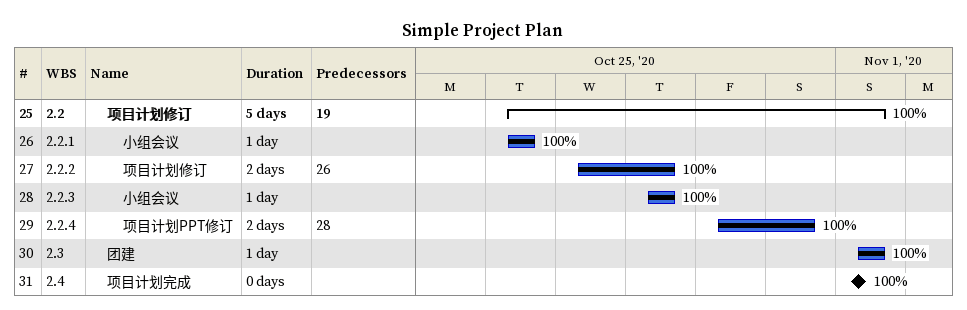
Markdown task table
Simple Project Plan

| ID | WBS | Task | Duration | Start | Finish | Predecessors | % complete |
|---|---|---|---|---|---|---|---|
| 25 | 2.2 | **项目计划修订** | 5d | 2020-10-27 | 2020-11-01 | 19 | 100 |
| 26 | 2.2.1 | 小组会议 | 1d | 2020-10-27 | 2020-10-27 |  | 100 |
| 27 | 2.2.2 | 项目计划修订 | 2d | 2020-10-28 | 2020-10-29 | 26 | 100 |
| 28 | 2.2.3 | 小组会议 | 1d | 2020-10-29 | 2020-10-29 |  | 100 |
| 29 | 2.2.4 | 项目计划PPT修订 | 2d | 2020-10-30 | 2020-10-31 | 28 | 100 |
| 30 | 2.3 | 团建 | 1d | 2020-11-01 | 2020-11-01 |  | 100 |
| 31 | 2.4 | 项目计划完成 | 0d | 2020-11-01 | 2020-11-01 |  | 100 |
